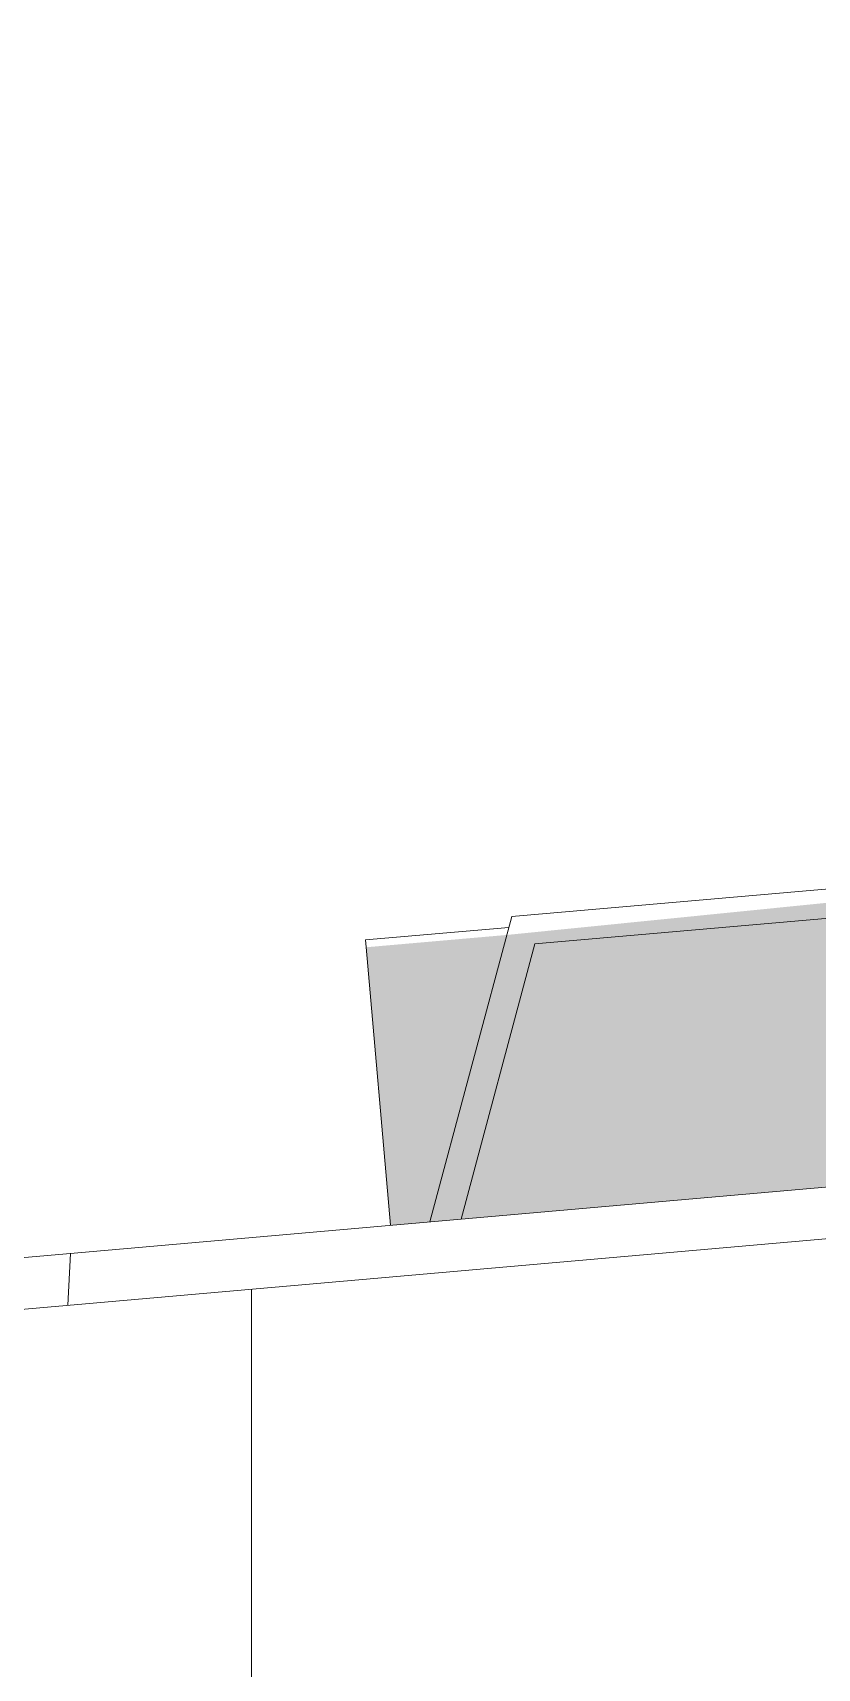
# Model space of a CAD drawing. Header units: millimetres. Extents: x -4612930 to -4329258, y -1064 to 30311.
# Drawn here: x -4567774.5 to -4567694.1, y 16863 to 17030.3 of the extents above; entities that cross this region are included whole.
import ezdxf

# ---------------------------------------------------------------- set-up
doc = ezdxf.new("R2010")
doc.units = ezdxf.units.MM
for name, color, linetype, lineweight in [('A-ROOF', 132, 'Continuous', 5), ('A-ROOF-PATT', 132, 'Continuous', 5), ('Q-SPCQ', 91, 'Continuous', 5)]:
    doc.layers.add(name, color=color, linetype=linetype, lineweight=lineweight)

# ---------------------------------------------------------------- blocks, each defined once
blk = doc.blocks.new('Static Line_Sayfa_Metal Deck_Pan Mount - Up to 15 _ pitch - Max 2 Users-1845519-SOUTH WEST')
at = {"layer": 'Q-SPCQ'}
h = blk.add_hatch(color=256, dxfattribs=at)
h.paths.add_polyline_path([(-4567737.86, 16908.31), (-4567733.81, 16908.66), (-4567725.94, 16938.02), (-4567740.35, 16936.76), (-4567739.23, 16924)])
h.paths.add_polyline_path([(-4567730.63, 16908.94), (-4567570.75, 16922.93), (-4567583.08, 16949.35), (-4567723.08, 16937.1), (-4567725.4, 16928.46)])
h.paths.add_polyline_path([(-4567567.57, 16923.21), (-4567538.62, 16925.74), (-4567541.11, 16954.19), (-4567579.77, 16949.35), (-4567570.02, 16928.46)])
blk.add_hatch(color=256, dxfattribs=at).paths.add_polyline_path([(-4567733.81, 16908.66), (-4567730.63, 16908.94), (-4567723.08, 16937.1), (-4567583.08, 16949.35), (-4567568.9, 16923.09), (-4567567.57, 16923.21), (-4567582.64, 16952.4), (-4567725.94, 16938.02), (-4567728.5, 16928.46)])
for p, q in [((-4567581.24, 16952.52), (-4567725.43, 16939.91)), ((-4567723.08, 16937.1), (-4567583.08, 16949.35)), ((-4567725.43, 16939.91), (-4567733.81, 16908.66)), ((-4567725.73, 16938.79), (-4567740.41, 16937.51)), ((-4567725.73, 16938.79), (-4567740.41, 16937.51)), ((-4567725.73, 16938.79), (-4567740.41, 16937.51)), ((-4567725.73, 16938.79), (-4567740.41, 16937.51)), ((-4567725.73, 16938.79), (-4567740.41, 16937.51)), ((-4567725.73, 16938.79), (-4567740.41, 16937.51)), ((-4567725.73, 16938.79), (-4567740.41, 16937.51)), ((-4567725.73, 16938.79), (-4567740.41, 16937.51)), ((-4567725.73, 16938.79), (-4567740.41, 16937.51)), ((-4567725.73, 16938.79), (-4567740.41, 16937.51)), ((-4567725.73, 16938.79), (-4567740.41, 16937.51)), ((-4567725.73, 16938.79), (-4567740.41, 16937.51)), ((-4567725.73, 16938.79), (-4567740.41, 16937.51)), ((-4567725.73, 16938.79), (-4567740.41, 16937.51)), ((-4567725.73, 16938.79), (-4567740.41, 16937.51)), ((-4567725.73, 16938.79), (-4567740.41, 16937.51)), ((-4567725.73, 16938.79), (-4567740.41, 16937.51)), ((-4567740.41, 16937.51), (-4567740.4, 16937.41)), ((-4567740.41, 16937.51), (-4567740.4, 16937.41)), ((-4567740.41, 16937.51), (-4567740.4, 16937.41)), ((-4567740.41, 16937.51), (-4567740.4, 16937.41)), ((-4567740.41, 16937.51), (-4567740.4, 16937.41)), ((-4567740.41, 16937.51), (-4567740.4, 16937.41)), ((-4567740.41, 16937.51), (-4567740.4, 16937.41)), ((-4567740.41, 16937.51), (-4567740.4, 16937.41)), ((-4567740.41, 16937.51), (-4567740.4, 16937.41)), ((-4567740.41, 16937.51), (-4567740.4, 16937.41)), ((-4567740.41, 16937.51), (-4567740.4, 16937.41)), ((-4567740.41, 16937.51), (-4567740.4, 16937.41)), ((-4567740.41, 16937.51), (-4567740.4, 16937.41)), ((-4567740.41, 16937.51), (-4567740.4, 16937.41)), ((-4567740.41, 16937.51), (-4567740.4, 16937.41)), ((-4567740.41, 16937.51), (-4567740.4, 16937.41)), ((-4567740.41, 16937.51), (-4567740.4, 16937.41)), ((-4567740.41, 16937.51), (-4567740.4, 16937.41)), ((-4567740.41, 16937.51), (-4567740.4, 16937.41)), ((-4567740.41, 16937.51), (-4567740.4, 16937.41)), ((-4567740.41, 16937.51), (-4567740.4, 16937.41)), ((-4567740.41, 16937.51), (-4567740.4, 16937.41)), ((-4567740.41, 16937.51), (-4567740.4, 16937.41)), ((-4567740.41, 16937.51), (-4567740.4, 16937.41)), ((-4567740.41, 16937.51), (-4567740.4, 16937.41)), ((-4567740.41, 16937.51), (-4567740.4, 16937.41)), ((-4567740.41, 16937.51), (-4567740.4, 16937.41)), ((-4567740.41, 16937.51), (-4567740.4, 16937.41)), ((-4567740.41, 16937.51), (-4567740.4, 16937.41)), ((-4567740.41, 16937.51), (-4567740.4, 16937.41)), ((-4567740.41, 16937.51), (-4567740.4, 16937.41)), ((-4567740.41, 16937.51), (-4567740.4, 16937.41)), ((-4567740.41, 16937.51), (-4567740.35, 16936.76)), ((-4567740.41, 16937.51), (-4567740.4, 16937.41)), ((-4567737.86, 16908.31), (-4567740.35, 16936.76)), ((-4567730.63, 16908.94), (-4567723.08, 16937.1))]:
    blk.add_line(p, q, dxfattribs=at)
blk = doc.blocks.new('Roof Gutters3 - Roof Gutters-1885272-SOUTH WEST')
at = {"layer": 'A-ROOF-PATT'}
h = blk.add_hatch(dxfattribs=at)
h.set_pattern_fill('FP_20', color=256, style=0, pattern_type=2)
h.set_pattern_definition([(86.828, (-4548530.56, 18582.98), (-331.733, -29.0035), [])])
h.paths.add_polyline_path([(-4578154.87, 15991.65), (-4558304.54, 17728.33), (-4558304.71, 17733.6), (-4578155.5, 15996.88)])
h = blk.add_hatch(dxfattribs=at)
h.set_pattern_fill('FP_19', color=256, style=0, pattern_type=2)
h.set_pattern_definition([(90, (-4547772.3, 16803.9), (-333, 2e-14), [])])
h.paths.add_polyline_path([(-4578050.61, 15543.01), (-4558304.54, 17270.57), (-4538558.61, 15543.03), (-4538558.61, 15669.45), (-4538482.55, 15669.45), (-4538454.54, 15991.68), (-4558304.72, 17728.31), (-4578154.87, 15991.65), (-4578137.24, 15790.14), (-4578050.61, 15790.14), (-4578050.61, 15559.61)])
h.paths.add_polyline_path([(-4538454.54, 15991.68), (-4538454.68, 15991.68), (-4538583.42, 15999.98)])
at = {"layer": 'A-ROOF'}
for p, q in [((-4558304.71, 17733.6), (-4578155.5, 15996.88)), ((-4558304.54, 17728.33), (-4578154.87, 15991.65))]:
    blk.add_line(p, q, dxfattribs=at)

msp = doc.modelspace()

# ---------------------------------------------------------------- block references
at = {"layer": 'A-ROOF'}
msp.add_blockref('Roof Gutters3 - Roof Gutters-1885272-SOUTH WEST', (0, 0), dxfattribs=at)
at = {"layer": 'Q-SPCQ'}
msp.add_blockref('Static Line_Sayfa_Metal Deck_Pan Mount - Up to 15 _ pitch - Max 2 Users-1845519-SOUTH WEST', (0, 0), dxfattribs=at)

doc.saveas('drawing.dxf')
